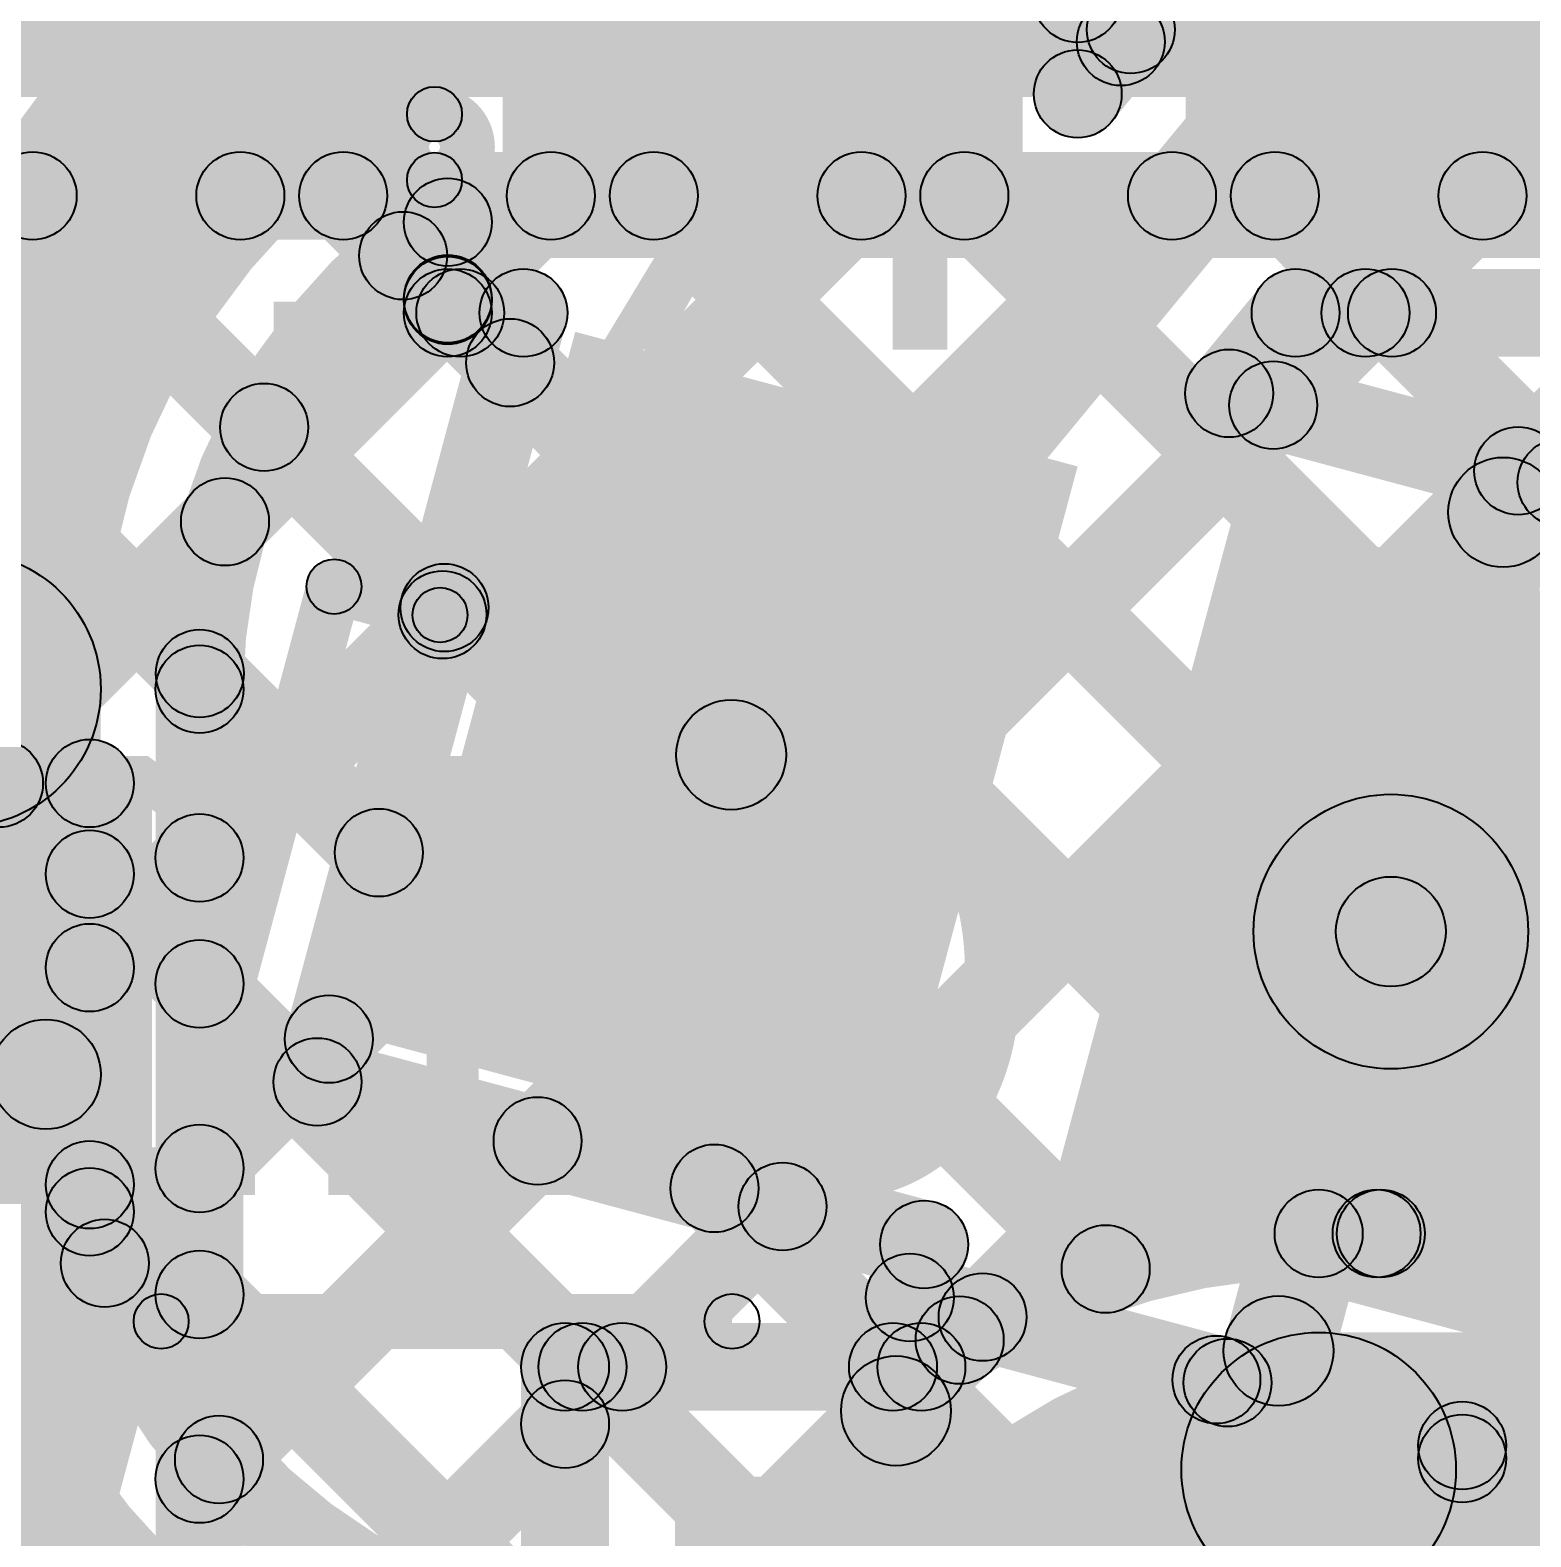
# Model space of a CAD drawing. Header units: millimetres. Extents: x -2.17 to 2.17, y -2.17 to 2.17.
# Drawn here: x 0.6581 to 0.7948, y -0.1737 to -0.0365 of the extents above; entities that cross this region are included whole.
import ezdxf

# ---------------------------------------------------------------- set-up
doc = ezdxf.new("R2010")
doc.units = ezdxf.units.MM
doc.header["$MEASUREMENT"] = 0
for name, color, linetype in [('BottomLayer', 5, 'Continuous'), ('BottomOverlay', 54, 'Continuous'), ('BottomPaste', 16, 'Continuous'), ('BottomSolder', 6, 'Continuous'), ('Mechanical2', 216, 'Continuous'), ('TopLayer', 1, 'Continuous'), ('TopOverlay', 2, 'Continuous'), ('TopPaste', 8, 'Continuous'), ('TopSolder', 216, 'Continuous')]:
    doc.layers.add(name, color=color, linetype=linetype)

# ---------------------------------------------------------------- blocks, each defined once
blk = doc.blocks.new('B3U_1000P_B_39')
at = {"layer": 'BottomLayer'}
blk.add_hatch(color=5, dxfattribs=at).paths.add_polyline_path([(0.05078744999999999, 0.03385824999999999), (0.08307094999999999, 0.03385825000000001), (0.08307095000000002, -0.03385824999999999), (0.05078745000000001, -0.03385825000000001)])
at = {"layer": 'BottomOverlay'}
for points in [[(-0.053, 0.0495), (-0.053, 0.0545), (0, 0.0545), (0, 0.0495)], [(0, 0.0495), (0, 0.0545), (0.052, 0.0545), (0.052, 0.0495)]]:
    blk.add_hatch(color=54, dxfattribs=at).paths.add_polyline_path(points)
h = blk.add_hatch(color=54, dxfattribs=at)
edge = h.paths.add_edge_path()
edge.add_arc((0, 0.052), 0.0025, 0, 360)
h = blk.add_hatch(color=54, dxfattribs=at)
edge = h.paths.add_edge_path()
edge.add_arc((0, 0.052), 0.0025, 0, 360)
h = blk.add_hatch(color=54, dxfattribs=at)
edge = h.paths.add_edge_path()
edge.add_arc((0.052, 0.052), 0.0025, 0, 360)
at = {"layer": 'BottomPaste'}
blk.add_hatch(color=16, dxfattribs=at).paths.add_polyline_path([(0.05078744999999999, 0.03385824999999999), (0.08307094999999999, 0.03385825000000001), (0.08307095000000002, -0.03385824999999999), (0.05078745000000001, -0.03385825000000001)])
at = {"layer": 'BottomSolder'}
blk.add_hatch(color=6, dxfattribs=at).paths.add_polyline_path([(0.04678744999999999, 0.03785825), (0.08707095, 0.03785825), (0.08707095000000001, -0.03785825), (0.04678745000000001, -0.03785825)])
at = {"layer": 'BottomOverlay'}
for centre in [(0, 0.052), (0, 0.052), (0.052, 0.052)]:
    blk.add_circle(centre, 0.0025, dxfattribs=at)
blk = doc.blocks.new('WS2812B_M____253')
at = {"layer": 'TopLayer'}
for points in [[(0.03503955, 0.05078745), (0.09409465, 0.05078745), (0.09409465, 0.01141735), (0.03503955, 0.01141735)], [(0.03503935, -0.01141725), (0.09409445, -0.01141725), (0.09409445, -0.05078735), (0.03503935, -0.05078735)]]:
    blk.add_hatch(color=1, dxfattribs=at).paths.add_polyline_path(points)
at = {"layer": 'TopOverlay'}
for points in [[(-0.07, 0.0675), (-0.07, 0.0725), (0.07, 0.0725), (0.07, 0.0675)], [(0.067500000000125, 0.069999975), (0.07249999999987501, 0.070000025), (0.072500099999875, 0.060000025), (0.06750010000012499, 0.059999975)]]:
    blk.add_hatch(color=2, dxfattribs=at).paths.add_polyline_path(points)
h = blk.add_hatch(color=2, dxfattribs=at)
edge = h.paths.add_edge_path()
edge.add_arc((0.07, 0.07), 0.0025, 0, 360)
h = blk.add_hatch(color=2, dxfattribs=at)
edge = h.paths.add_edge_path()
edge.add_arc((0.07, 0.07), 0.0025, 0, 360)
h = blk.add_hatch(color=2, dxfattribs=at)
edge = h.paths.add_edge_path()
edge.add_arc((0.0700001, 0.06), 0.0025, 0, 360)
at = {"layer": 'TopPaste'}
for points in [[(0.03503955, 0.05078745), (0.09409465, 0.05078745), (0.09409465, 0.01141735), (0.03503955, 0.01141735)], [(0.03503935, -0.01141725), (0.09409445, -0.01141725), (0.09409445, -0.05078735), (0.03503935, -0.05078735)]]:
    blk.add_hatch(color=8, dxfattribs=at).paths.add_polyline_path(points)
at = {"layer": 'TopSolder'}
for points in [[(0.03103955, 0.05478745), (0.09809465, 0.05478745), (0.09809465, 0.00741735), (0.03103955, 0.00741735)], [(0.03103935, -0.00741725), (0.09809445, -0.00741725), (0.09809445, -0.05478735), (0.03103935, -0.05478735)]]:
    blk.add_hatch(color=216, dxfattribs=at).paths.add_polyline_path(points)
at = {"layer": 'TopOverlay'}
for centre in [(0.07, 0.07), (0.07, 0.07), (0.0700001, 0.06)]:
    blk.add_circle(centre, 0.0025, dxfattribs=at)
blk = doc.blocks.new('WS2812B_M____254')
at = {"layer": 'TopLayer'}
for points in [[(-0.09409445, 0.05078745), (-0.03503935, 0.05078745), (-0.03503935, 0.01141735), (-0.09409445, 0.01141735)], [(-0.09409445, -0.01141725), (-0.03503935, -0.01141725), (-0.03503935, -0.05078735), (-0.09409445, -0.05078735)]]:
    blk.add_hatch(color=1, dxfattribs=at).paths.add_polyline_path(points)
at = {"layer": 'TopOverlay'}
h = blk.add_hatch(color=2, dxfattribs=at)
edge = h.paths.add_edge_path()
edge.add_arc((-0.091, 0.061), 0.0025, 0, 360)
h = blk.add_hatch(color=2, dxfattribs=at)
edge = h.paths.add_edge_path()
edge.add_arc((-0.085, 0.061), 0.0025, 0, 360)
at = {"layer": 'TopPaste'}
for points in [[(-0.09409445, 0.05078745), (-0.03503935, 0.05078745), (-0.03503935, 0.01141735), (-0.09409445, 0.01141735)], [(-0.09409445, -0.01141725), (-0.03503935, -0.01141725), (-0.03503935, -0.05078735), (-0.09409445, -0.05078735)]]:
    blk.add_hatch(color=8, dxfattribs=at).paths.add_polyline_path(points)
at = {"layer": 'TopSolder'}
for points in [[(-0.09809445, 0.05478745), (-0.03103935, 0.05478745), (-0.03103935, 0.00741735), (-0.09809445, 0.00741735)], [(-0.09809445, -0.00741725), (-0.03103935, -0.00741725), (-0.03103935, -0.05478735), (-0.09809445, -0.05478735)]]:
    blk.add_hatch(color=216, dxfattribs=at).paths.add_polyline_path(points)
at = {"layer": 'TopOverlay', "const_width": 0.005}
blk.add_lwpolyline([(-0.085, 0.061, 1), (-0.091, 0.061, 1)], format="xyb", close=True, dxfattribs=at)
at = {"layer": 'TopOverlay'}
for centre in [(-0.091, 0.061), (-0.085, 0.061)]:
    blk.add_circle(centre, 0.0025, dxfattribs=at)

msp = doc.modelspace()

# ---------------------------------------------------------------- hatches: boundary and pattern name
at = {"layer": 'BottomLayer'}
for points in [[(0.6268268, -0.0426105), (0.6268268, -0.0326105), (0.8316762, -0.0326105), (0.8316762, -0.0426105)], [(0.6411418, -0.0556105), (0.6411418, -0.0476105), (0.8217325, -0.0476105), (0.8217325, -0.0556105)], [(0.6265427271247461, -0.1079389271247462), (0.6208858728752539, -0.1022820728752538), (0.6743858728752539, -0.04878207287525381), (0.6800427271247461, -0.05443892712474619)], [(0.6548270271247462, -0.1079389271247462), (0.6491701728752538, -0.1022820728752538), (0.7026701728752539, -0.04878207287525381), (0.7083270271247462, -0.05443892712474619)], [(0.6554736728752538, -0.05443892712474619), (0.6611305271247462, -0.04878207287525381), (0.7588536271247461, -0.1465051728752538), (0.7531967728752539, -0.1521620271247462)], [(0.6663284271247462, -0.1247218271247462), (0.6606715728752539, -0.1190649728752538), (0.7309544728752538, -0.04878207287525381), (0.7366113271247462, -0.05443892712474619)], [(0.6676968271247461, -0.1516377271247462), (0.6620399728752538, -0.1459808728752538), (0.7592387728752539, -0.04878207287525381), (0.7648956271247461, -0.05443892712474619)], [(0.6781003271247461, -0.1695185271247462), (0.6724434728752539, -0.1638616728752538), (0.7875230728752538, -0.04878207287525381), (0.7931799271247462, -0.05443892712474619)], [(0.6837579728752539, -0.05443892712474619), (0.6894148271247461, -0.04878207287525381), (0.7839148271247461, -0.1432820728752538), (0.7782579728752539, -0.1489389271247462)], [(0.7148265271247461, -0.1610766271247462), (0.7091696728752539, -0.1554197728752538), (0.8158073728752538, -0.04878207287525381), (0.8214642271247461, -0.05443892712474619)], [(0.7120422728752539, -0.05443892712474619), (0.7176991271247462, -0.04878207287525381), (0.8121991271247462, -0.1432820728752538), (0.8065422728752538, -0.1489389271247462)], [(0.7403265728752538, -0.05443892712474619), (0.7459834271247462, -0.04878207287525381), (0.8078284271247461, -0.1106270728752538), (0.8021715728752539, -0.1162839271247462)], [(0.7686108728752539, -0.05443892712474619), (0.7742677271247461, -0.04878207287525381), (0.8078284271247461, -0.08234277287525381), (0.8021715728752539, -0.0879996271247462)], [(0.6294728728752539, -0.05672242712474619), (0.6351297271247461, -0.05106557287525381), (0.7394839271247462, -0.1554197728752538), (0.7338270728752538, -0.1610766271247462)], [(0.7455544271247462, -0.1586330271247462), (0.7398975728752538, -0.1529761728752538), (0.8021715728752539, -0.09070217287525381), (0.8078284271247461, -0.09635902712474619)], [(0.6175, -0.1091105), (0.6175, -0.1011105), (0.6635, -0.1011105), (0.6635, -0.1091105)], [(0.6675, -0.14413), (0.6595, -0.14413), (0.6595, -0.1051105), (0.6675, -0.1051105)], [(0.6606715728752539, -0.1162054271247462), (0.6663284271247462, -0.1105485728752538), (0.7111996271247462, -0.1554197728752538), (0.7055427728752539, -0.1610766271247462)], [(0.7835328271247461, -0.1489389271247462), (0.7778759728752539, -0.1432820728752538), (0.8021715728752539, -0.1189864728752538), (0.8078284271247461, -0.1246433271247462)], [(0.6405, -0.1366105), (0.6405, -0.1266105), (0.6595, -0.1266105), (0.6595, -0.1366105)], [(0.6606715728752539, -0.1444897271247462), (0.6663284271247462, -0.1388328728752538), (0.7084352271247462, -0.1809396728752538), (0.7027783728752539, -0.1865965271247462)], [(0.7754252, -0.1501105), (0.7754252, -0.1421105), (0.933, -0.1421105), (0.933, -0.1501105)], [(0.7067874, -0.1622482), (0.7067874, -0.1542482), (0.7392437, -0.1542482), (0.7392437, -0.1622482)], [(0.7096158271247461, -0.1662873271247462), (0.7039589728752539, -0.1606304728752538), (0.7091696728752539, -0.1554197728752538), (0.7148265271247461, -0.1610766271247462)], [(0.7754252, -0.1801105), (0.7754252, -0.1551105), (0.933, -0.1551105), (0.933, -0.1801105)], [(0.7107874, -0.1839669), (0.7027874, -0.1839669), (0.7027874, -0.1582482), (0.7107874, -0.1582482)], [(0.6940834271247461, -0.1818197271247462), (0.6884265728752539, -0.1761628728752538), (0.7039589728752539, -0.1606304728752538), (0.7096158271247461, -0.1662873271247462)], [(0.7419292, -0.2061065), (0.7319292, -0.2061065), (0.7319292, -0.1622483), (0.7419292, -0.1622483)]]:
    msp.add_hatch(color=5, dxfattribs=at).paths.add_polyline_path(points)
h = msp.add_hatch(color=5, dxfattribs=at)
edge = h.paths.add_edge_path()
edge.add_arc((0.6583021, -0.0516105), 0.004, 0, 360)
h = msp.add_hatch(color=5, dxfattribs=at)
edge = h.paths.add_edge_path()
edge.add_arc((0.6772143, -0.0516105), 0.004, 0, 360)
h = msp.add_hatch(color=5, dxfattribs=at)
edge = h.paths.add_edge_path()
edge.add_arc((0.6865864, -0.0516105), 0.004, 0, 360)
h = msp.add_hatch(color=5, dxfattribs=at)
edge = h.paths.add_edge_path()
edge.add_arc((0.7054986, -0.0516105), 0.004, 0, 360)
h = msp.add_hatch(color=5, dxfattribs=at)
edge = h.paths.add_edge_path()
edge.add_arc((0.7148707, -0.0516105), 0.004, 0, 360)
h = msp.add_hatch(color=5, dxfattribs=at)
edge = h.paths.add_edge_path()
edge.add_arc((0.7337829, -0.0516105), 0.004, 0, 360)
h = msp.add_hatch(color=5, dxfattribs=at)
edge = h.paths.add_edge_path()
edge.add_arc((0.743155, -0.0516105), 0.004, 0, 360)
h = msp.add_hatch(color=5, dxfattribs=at)
edge = h.paths.add_edge_path()
edge.add_arc((0.7620672, -0.0516105), 0.004, 0, 360)
h = msp.add_hatch(color=5, dxfattribs=at)
edge = h.paths.add_edge_path()
edge.add_arc((0.7714393, -0.0516105), 0.004, 0, 360)
h = msp.add_hatch(color=5, dxfattribs=at)
edge = h.paths.add_edge_path()
edge.add_arc((0.7903515, -0.0516105), 0.004, 0, 360)
h = msp.add_hatch(color=5, dxfattribs=at)
edge = h.paths.add_edge_path()
edge.add_arc((0.6552335, -0.1051105), 0.004, 0, 360)
h = msp.add_hatch(color=5, dxfattribs=at)
edge = h.paths.add_edge_path()
edge.add_arc((0.6635, -0.1051105), 0.004, 0, 360)
h = msp.add_hatch(color=5, dxfattribs=at)
edge = h.paths.add_edge_path()
edge.add_arc((0.6635, -0.1051105), 0.004, 0, 360)
h = msp.add_hatch(color=5, dxfattribs=at)
edge = h.paths.add_edge_path()
edge.add_arc((0.6635, -0.113377), 0.004, 0, 360)
h = msp.add_hatch(color=5, dxfattribs=at)
edge = h.paths.add_edge_path()
edge.add_arc((0.6635, -0.1218934), 0.004, 0, 360)
h = msp.add_hatch(color=5, dxfattribs=at)
edge = h.paths.add_edge_path()
edge.add_arc((0.6595, -0.1316105), 0.005, 0, 360)
h = msp.add_hatch(color=5, dxfattribs=at)
edge = h.paths.add_edge_path()
edge.add_arc((0.6635, -0.1416613), 0.004, 0, 360)
h = msp.add_hatch(color=5, dxfattribs=at)
edge = h.paths.add_edge_path()
edge.add_arc((0.6635, -0.14413), 0.004, 0, 360)
h = msp.add_hatch(color=5, dxfattribs=at)
edge = h.paths.add_edge_path()
edge.add_arc((0.6635, -0.14413), 0.004, 0, 360)
h = msp.add_hatch(color=5, dxfattribs=at)
edge = h.paths.add_edge_path()
edge.add_arc((0.7754252, -0.1461105), 0.004, 0, 360)
h = msp.add_hatch(color=5, dxfattribs=at)
edge = h.paths.add_edge_path()
edge.add_arc((0.7754252, -0.1461105), 0.004, 0, 360)
h = msp.add_hatch(color=5, dxfattribs=at)
edge = h.paths.add_edge_path()
edge.add_arc((0.7807044, -0.1461105), 0.004, 0, 360)
h = msp.add_hatch(color=5, dxfattribs=at)
edge = h.paths.add_edge_path()
edge.add_arc((0.7810864, -0.1461105), 0.004, 0, 360)
h = msp.add_hatch(color=5, dxfattribs=at)
edge = h.paths.add_edge_path()
edge.add_arc((0.6648684, -0.1488093), 0.004, 0, 360)
h = msp.add_hatch(color=5, dxfattribs=at)
edge = h.paths.add_edge_path()
edge.add_arc((0.7560252, -0.1493336), 0.004, 0, 360)
h = msp.add_hatch(color=5, dxfattribs=at)
edge = h.paths.add_edge_path()
edge.add_arc((0.742726, -0.1558046), 0.004, 0, 360)
h = msp.add_hatch(color=5, dxfattribs=at)
edge = h.paths.add_edge_path()
edge.add_arc((0.7067874, -0.1582482), 0.004, 0, 360)
h = msp.add_hatch(color=5, dxfattribs=at)
edge = h.paths.add_edge_path()
edge.add_arc((0.7067874, -0.1582482), 0.004, 0, 360)
h = msp.add_hatch(color=5, dxfattribs=at)
edge = h.paths.add_edge_path()
edge.add_arc((0.7083712, -0.1582482), 0.004, 0, 360)
h = msp.add_hatch(color=5, dxfattribs=at)
edge = h.paths.add_edge_path()
edge.add_arc((0.7119981, -0.1582482), 0.004, 0, 360)
h = msp.add_hatch(color=5, dxfattribs=at)
edge = h.paths.add_edge_path()
edge.add_arc((0.7119981, -0.1582482), 0.004, 0, 360)
h = msp.add_hatch(color=5, dxfattribs=at)
edge = h.paths.add_edge_path()
edge.add_arc((0.7366555, -0.1582482), 0.004, 0, 360)
h = msp.add_hatch(color=5, dxfattribs=at)
edge = h.paths.add_edge_path()
edge.add_arc((0.7392437, -0.1582482), 0.004, 0, 360)
h = msp.add_hatch(color=5, dxfattribs=at)
edge = h.paths.add_edge_path()
edge.add_arc((0.7392437, -0.1582482), 0.004, 0, 360)
h = msp.add_hatch(color=5, dxfattribs=at)
edge = h.paths.add_edge_path()
edge.add_arc((0.7754252, -0.1676105), 0.0125, 0, 360)
h = msp.add_hatch(color=5, dxfattribs=at)
edge = h.paths.add_edge_path()
edge.add_arc((0.7754252, -0.1676105), 0.0125, 0, 360)
h = msp.add_hatch(color=5, dxfattribs=at)
edge = h.paths.add_edge_path()
edge.add_arc((0.7369292, -0.1622483), 0.005, 0, 360)
h = msp.add_hatch(color=5, dxfattribs=at)
edge = h.paths.add_edge_path()
edge.add_arc((0.7067874, -0.1634589), 0.004, 0, 360)
h = msp.add_hatch(color=5, dxfattribs=at)
edge = h.paths.add_edge_path()
edge.add_arc((0.7067874, -0.1634589), 0.004, 0, 360)
h = msp.add_hatch(color=5, dxfattribs=at)
edge = h.paths.add_edge_path()
edge.add_arc((0.6752719, -0.1666901), 0.004, 0, 360)
at = {"layer": 'TopLayer'}
for points in [[(0.7574804, -0.0423313), (0.7494804, -0.0423313), (0.7494804, 0.0147832), (0.7574804, 0.0147832)], [(0.7257692913789909, -0.1056955124159952), (0.7180605086210091, -0.09932568758400478), (0.783145608621009, -0.02055948758400479), (0.7908543913789909, -0.02692931241599521)], [(0.7506519728752539, -0.03647982712474619), (0.7563088271247461, -0.03082297287525381), (0.7602360271247461, -0.03475017287525381), (0.7545791728752539, -0.04040702712474619)], [(0.7565639285753126, -0.04487921120827049), (0.7503968714246874, -0.03978338879172951), (0.7552313714246873, -0.03393258879172951), (0.7613984285753126, -0.03902841120827049)], [(0.6892118728752539, -0.05989262712474619), (0.6948687271247461, -0.05423577287525381), (0.6989386271247462, -0.05830567287525381), (0.6932817728752538, -0.06396252712474619)], [(0.7001102, -0.062272), (0.6921102, -0.062272), (0.6921102, -0.0540147), (0.7001102, -0.0540147)], [(0.6786477271247462, -0.08411822712474619), (0.6729908728752538, -0.07846137287525382), (0.6932817728752538, -0.05817047287525381), (0.6989386271247462, -0.06382732712474619)], [(0.6961102, -0.066272), (0.6961102, -0.058272), (0.7029998, -0.058272), (0.7029998, -0.066272)], [(0.7733255, -0.066272), (0.7733255, -0.058272), (0.8156851, -0.058272), (0.8156851, -0.066272)], [(0.6944196728752539, -0.06510042712474619), (0.7000765271247461, -0.05944357287525381), (0.7046127271247461, -0.0639797728752538), (0.6989558728752538, -0.06963662712474619)], [(0.7703534119349718, -0.07214843134658042), (0.7641863880650283, -0.06705256865341958), (0.7702419880650283, -0.05972406865341958), (0.7764090119349717, -0.06481993134658041)], [(0.7741139271247461, -0.0735049271247462), (0.7684570728752539, -0.06784807287525381), (0.7768615728752538, -0.05944357287525381), (0.7825184271247462, -0.06510042712474619)], [(0.7792725728752539, -0.06510042712474619), (0.7849294271247461, -0.05944357287525381), (0.8003688271247461, -0.0748829728752538), (0.7947119728752539, -0.0805398271247462)], [(0.7964211271247461, -0.0794820271247462), (0.7907642728752539, -0.07382517287525381), (0.8051458728752539, -0.05944357287525381), (0.8108027271247461, -0.06510042712474619)], [(0.6880992028580719, -0.1333364778489504), (0.6803717971419281, -0.1312659221510496), (0.6991360971419281, -0.0612367221510496), (0.7068635028580719, -0.0633072778489504)], [(0.7662346266886427, -0.0734642040739155), (0.7683051733113573, -0.0657367959260845), (0.8149764733113573, -0.0782422959260845), (0.8129059266886427, -0.0859697040739155)], [(0.6765532728752539, -0.0755183271247462), (0.6822101271247462, -0.06986147287525381), (0.6986355271247462, -0.08628687287525381), (0.6929786728752538, -0.09194372712474619)], [(0.7868296278961169, -0.1199045998358125), (0.7771703721038832, -0.1173164001641875), (0.7874008721038831, -0.07913580016418748), (0.7970601278961169, -0.08172399983581252)], [(0.6763284271247462, -0.1147218271247462), (0.6706715728752538, -0.1090649728752538), (0.6928063728752538, -0.08693017287525381), (0.6984632271247462, -0.09258702712474619)], [(0.6706914728752539, -0.0979408271247462), (0.6763483271247461, -0.0922839728752538), (0.6926584271247461, -0.1085940728752538), (0.6870015728752539, -0.1142509271247462)], [(0.6645, -0.1907516), (0.6395, -0.1907516), (0.6395, -0.0965397), (0.6645, -0.0965397)], [(0.6775, -0.1833402), (0.6695, -0.1833402), (0.6695, -0.0965397), (0.6775, -0.0965397)], [(0.7765991278961168, -0.1580851998358125), (0.7669398721038831, -0.1554970001641875), (0.7771703721038832, -0.1173164001641875), (0.7868296278961169, -0.1199045998358125)], [(0.6706715728752538, -0.1262052271247462), (0.6763284271247462, -0.1205483728752538), (0.7582402271247461, -0.2024601728752538), (0.7525833728752539, -0.2081170271247462)], [(0.6763284271247462, -0.1430061271247462), (0.6706715728752538, -0.1373492728752538), (0.6824535728752539, -0.1255672728752538), (0.6881104271247461, -0.1312241271247462)], [(0.6832002216407203, -0.1361649027213293), (0.6852707783592797, -0.1284374972786708), (0.7405262783592798, -0.1432431972786708), (0.7384557216407203, -0.1509706027213293)], [(0.6763284271247462, -0.1712904271247462), (0.6706715728752538, -0.1656335728752538), (0.7014593728752538, -0.1348457728752538), (0.7071162271247461, -0.1405026271247462)], [(0.7175701728752538, -0.1448195271247462), (0.7232270271247462, -0.1391626728752538), (0.7913284271247462, -0.2072640728752538), (0.7856715728752539, -0.2129209271247462)], [(0.6869015271247462, -0.1890016271247462), (0.6812446728752538, -0.1833447728752538), (0.7237664728752539, -0.1408229728752538), (0.7294233271247461, -0.1464798271247462)], [(0.742060606148039, -0.152971865570569), (0.734333193851961, -0.150901334429431), (0.735627293851961, -0.146071634429431), (0.743354706148039, -0.148142165570569)], [(0.7371616220295697, -0.1558003028255213), (0.7392321779704304, -0.1480728971744786), (0.7895352779704303, -0.1615515971744786), (0.7874647220295696, -0.1692790028255214)], [(0.6706715728752538, -0.1544895271247462), (0.6763284271247462, -0.1488326728752538), (0.7196028271247461, -0.1921070728752538), (0.7139459728752539, -0.1977639271247462)], [(0.7092086271247462, -0.1949788271247462), (0.7035517728752538, -0.1893219728752538), (0.7419910728752539, -0.1508826728752538), (0.7476479271247461, -0.1565395271247462)], [(0.7278330271247462, -0.2046387271247462), (0.7221761728752538, -0.1989818728752538), (0.7642981728752538, -0.1568598728752538), (0.7699550271247462, -0.1625167271247462)], [(0.7632784728752539, -0.1622435271247462), (0.7689353271247461, -0.1565866728752538), (0.7913284271247462, -0.1789797728752538), (0.7856715728752539, -0.1846366271247462)], [(0.7538226271247461, -0.2069334271247462), (0.7481657728752539, -0.2012765728752538), (0.7856715728752539, -0.1637707728752538), (0.7913284271247462, -0.1694276271247462)], [(0.7925, -0.2446105), (0.7845, -0.2446105), (0.7845, -0.1654153), (0.7925, -0.1654153)]]:
    msp.add_hatch(color=1, dxfattribs=at).paths.add_polyline_path(points)
h = msp.add_hatch(color=1, dxfattribs=at)
edge = h.paths.add_edge_path()
edge.add_arc((0.7534804, -0.0336514), 0.004, 0, 360)
h = msp.add_hatch(color=1, dxfattribs=at)
edge = h.paths.add_edge_path()
edge.add_arc((0.7583149, -0.0364805), 0.004, 0, 360)
h = msp.add_hatch(color=1, dxfattribs=at)
edge = h.paths.add_edge_path()
edge.add_arc((0.7583149, -0.0364805), 0.004, 0, 360)
h = msp.add_hatch(color=1, dxfattribs=at)
edge = h.paths.add_edge_path()
edge.add_arc((0.7574076, -0.0375786), 0.004, 0, 360)
h = msp.add_hatch(color=1, dxfattribs=at)
edge = h.paths.add_edge_path()
edge.add_arc((0.7534804, -0.0423313), 0.004, 0, 360)
h = msp.add_hatch(color=1, dxfattribs=at)
edge = h.paths.add_edge_path()
edge.add_arc((0.7534804, -0.0423313), 0.004, 0, 360)
h = msp.add_hatch(color=1, dxfattribs=at)
edge = h.paths.add_edge_path()
edge.add_arc((0.6961102, -0.0540147), 0.004, 0, 360)
h = msp.add_hatch(color=1, dxfattribs=at)
edge = h.paths.add_edge_path()
edge.add_arc((0.6961102, -0.0540147), 0.004, 0, 360)
h = msp.add_hatch(color=1, dxfattribs=at)
edge = h.paths.add_edge_path()
edge.add_arc((0.6920403, -0.0570642), 0.004, 0, 360)
h = msp.add_hatch(color=1, dxfattribs=at)
edge = h.paths.add_edge_path()
edge.add_arc((0.6961102, -0.0609989), 0.004, 0, 360)
h = msp.add_hatch(color=1, dxfattribs=at)
edge = h.paths.add_edge_path()
edge.add_arc((0.6961102, -0.0611341), 0.004, 0, 360)
h = msp.add_hatch(color=1, dxfattribs=at)
edge = h.paths.add_edge_path()
edge.add_arc((0.6961102, -0.062272), 0.004, 0, 360)
h = msp.add_hatch(color=1, dxfattribs=at)
edge = h.paths.add_edge_path()
edge.add_arc((0.6961102, -0.062272), 0.004, 0, 360)
h = msp.add_hatch(color=1, dxfattribs=at)
edge = h.paths.add_edge_path()
edge.add_arc((0.6972481, -0.062272), 0.004, 0, 360)
h = msp.add_hatch(color=1, dxfattribs=at)
edge = h.paths.add_edge_path()
edge.add_arc((0.7029998, -0.062272), 0.004, 0, 360)
h = msp.add_hatch(color=1, dxfattribs=at)
edge = h.paths.add_edge_path()
edge.add_arc((0.7029998, -0.062272), 0.004, 0, 360)
h = msp.add_hatch(color=1, dxfattribs=at)
edge = h.paths.add_edge_path()
edge.add_arc((0.7733255, -0.062272), 0.004, 0, 360)
h = msp.add_hatch(color=1, dxfattribs=at)
edge = h.paths.add_edge_path()
edge.add_arc((0.7733255, -0.062272), 0.004, 0, 360)
h = msp.add_hatch(color=1, dxfattribs=at)
edge = h.paths.add_edge_path()
edge.add_arc((0.77969, -0.062272), 0.004, 0, 360)
h = msp.add_hatch(color=1, dxfattribs=at)
edge = h.paths.add_edge_path()
edge.add_arc((0.782101, -0.062272), 0.004, 0, 360)
h = msp.add_hatch(color=1, dxfattribs=at)
edge = h.paths.add_edge_path()
edge.add_arc((0.7017843, -0.0668082), 0.004, 0, 360)
h = msp.add_hatch(color=1, dxfattribs=at)
edge = h.paths.add_edge_path()
edge.add_arc((0.7672699, -0.0696005), 0.004, 0, 360)
h = msp.add_hatch(color=1, dxfattribs=at)
edge = h.paths.add_edge_path()
edge.add_arc((0.7672699, -0.0696005), 0.004, 0, 360)
h = msp.add_hatch(color=1, dxfattribs=at)
edge = h.paths.add_edge_path()
edge.add_arc((0.7712855, -0.0706765), 0.004, 0, 360)
h = msp.add_hatch(color=1, dxfattribs=at)
edge = h.paths.add_edge_path()
edge.add_arc((0.6793817, -0.0726899), 0.004, 0, 360)
h = msp.add_hatch(color=1, dxfattribs=at)
edge = h.paths.add_edge_path()
edge.add_arc((0.7935927, -0.0766536), 0.004, 0, 360)
h = msp.add_hatch(color=1, dxfattribs=at)
edge = h.paths.add_edge_path()
edge.add_arc((0.7975404, -0.0777114), 0.004, 0, 360)
h = msp.add_hatch(color=1, dxfattribs=at)
edge = h.paths.add_edge_path()
edge.add_arc((0.7922305, -0.0804299), 0.005, 0, 360)
h = msp.add_hatch(color=1, dxfattribs=at)
edge = h.paths.add_edge_path()
edge.add_arc((0.6758193, -0.0812898), 0.004, 0, 360)
h = msp.add_hatch(color=1, dxfattribs=at)
edge = h.paths.add_edge_path()
edge.add_arc((0.652, -0.0965397), 0.0125, 0, 360)
h = msp.add_hatch(color=1, dxfattribs=at)
edge = h.paths.add_edge_path()
edge.add_arc((0.652, -0.0965397), 0.0125, 0, 360)
h = msp.add_hatch(color=1, dxfattribs=at)
edge = h.paths.add_edge_path()
edge.add_arc((0.6956348, -0.0897586), 0.004, 0, 360)
h = msp.add_hatch(color=1, dxfattribs=at)
edge = h.paths.add_edge_path()
edge.add_arc((0.6958071, -0.0891153), 0.004, 0, 360)
h = msp.add_hatch(color=1, dxfattribs=at)
edge = h.paths.add_edge_path()
edge.add_arc((0.6735199, -0.0951124), 0.004, 0, 360)
h = msp.add_hatch(color=1, dxfattribs=at)
edge = h.paths.add_edge_path()
edge.add_arc((0.6735, -0.0965397), 0.004, 0, 360)
h = msp.add_hatch(color=1, dxfattribs=at)
edge = h.paths.add_edge_path()
edge.add_arc((0.6735, -0.0965397), 0.004, 0, 360)
h = msp.add_hatch(color=1, dxfattribs=at)
edge = h.paths.add_edge_path()
edge.add_arc((0.7219149, -0.1025106), 0.005, 0, 360)
h = msp.add_hatch(color=1, dxfattribs=at)
edge = h.paths.add_edge_path()
edge.add_arc((0.782, -0.1186105), 0.0125, 0, 360)
h = msp.add_hatch(color=1, dxfattribs=at)
edge = h.paths.add_edge_path()
edge.add_arc((0.782, -0.1186105), 0.0125, 0, 360)
h = msp.add_hatch(color=1, dxfattribs=at)
edge = h.paths.add_edge_path()
edge.add_arc((0.6735, -0.1118934), 0.004, 0, 360)
h = msp.add_hatch(color=1, dxfattribs=at)
edge = h.paths.add_edge_path()
edge.add_arc((0.68983, -0.1114225), 0.004, 0, 360)
h = msp.add_hatch(color=1, dxfattribs=at)
edge = h.paths.add_edge_path()
edge.add_arc((0.782, -0.1186105), 0.005, 0, 360)
h = msp.add_hatch(color=1, dxfattribs=at)
edge = h.paths.add_edge_path()
edge.add_arc((0.782, -0.1186105), 0.005, 0, 360)
h = msp.add_hatch(color=1, dxfattribs=at)
edge = h.paths.add_edge_path()
edge.add_arc((0.6735, -0.1233768), 0.004, 0, 360)
h = msp.add_hatch(color=1, dxfattribs=at)
edge = h.paths.add_edge_path()
edge.add_arc((0.685282, -0.1283957), 0.004, 0, 360)
h = msp.add_hatch(color=1, dxfattribs=at)
edge = h.paths.add_edge_path()
edge.add_arc((0.6842355, -0.1323012), 0.004, 0, 360)
h = msp.add_hatch(color=1, dxfattribs=at)
edge = h.paths.add_edge_path()
edge.add_arc((0.6842355, -0.1323012), 0.004, 0, 360)
h = msp.add_hatch(color=1, dxfattribs=at)
edge = h.paths.add_edge_path()
edge.add_arc((0.7042878, -0.1376742), 0.004, 0, 360)
h = msp.add_hatch(color=1, dxfattribs=at)
edge = h.paths.add_edge_path()
edge.add_arc((0.6735, -0.1401777), 0.004, 0, 360)
h = msp.add_hatch(color=1, dxfattribs=at)
edge = h.paths.add_edge_path()
edge.add_arc((0.7203986, -0.1419911), 0.004, 0, 360)
h = msp.add_hatch(color=1, dxfattribs=at)
edge = h.paths.add_edge_path()
edge.add_arc((0.7265949, -0.1436514), 0.004, 0, 360)
h = msp.add_hatch(color=1, dxfattribs=at)
edge = h.paths.add_edge_path()
edge.add_arc((0.739491, -0.1471069), 0.004, 0, 360)
h = msp.add_hatch(color=1, dxfattribs=at)
edge = h.paths.add_edge_path()
edge.add_arc((0.739491, -0.1471069), 0.004, 0, 360)
h = msp.add_hatch(color=1, dxfattribs=at)
edge = h.paths.add_edge_path()
edge.add_arc((0.6735, -0.1516611), 0.004, 0, 360)
h = msp.add_hatch(color=1, dxfattribs=at)
edge = h.paths.add_edge_path()
edge.add_arc((0.7381969, -0.1519366), 0.004, 0, 360)
h = msp.add_hatch(color=1, dxfattribs=at)
edge = h.paths.add_edge_path()
edge.add_arc((0.7381969, -0.1519366), 0.004, 0, 360)
h = msp.add_hatch(color=1, dxfattribs=at)
edge = h.paths.add_edge_path()
edge.add_arc((0.7448195, -0.1537111), 0.004, 0, 360)
h = msp.add_hatch(color=1, dxfattribs=at)
edge = h.paths.add_edge_path()
edge.add_arc((0.7717695, -0.1567911), 0.005, 0, 360)
h = msp.add_hatch(color=1, dxfattribs=at)
edge = h.paths.add_edge_path()
edge.add_arc((0.7661069, -0.1594151), 0.004, 0, 360)
h = msp.add_hatch(color=1, dxfattribs=at)
edge = h.paths.add_edge_path()
edge.add_arc((0.7671266, -0.1596883), 0.004, 0, 360)
h = msp.add_hatch(color=1, dxfattribs=at)
edge = h.paths.add_edge_path()
edge.add_arc((0.7885, -0.1654153), 0.004, 0, 360)
h = msp.add_hatch(color=1, dxfattribs=at)
edge = h.paths.add_edge_path()
edge.add_arc((0.7885, -0.1654153), 0.004, 0, 360)
h = msp.add_hatch(color=1, dxfattribs=at)
edge = h.paths.add_edge_path()
edge.add_arc((0.7885, -0.1665992), 0.004, 0, 360)
h = msp.add_hatch(color=1, dxfattribs=at)
edge = h.paths.add_edge_path()
edge.add_arc((0.6735, -0.168462), 0.004, 0, 360)

# ---------------------------------------------------------------- linework, layer by layer
at = {"layer": 'BottomLayer'}
for points, const_width in [([(0.714996, -0.2061065, -0.4142135623730951), (0.6405, -0.1316105)], 0.025), ([(0.7067874, -0.1839669, -0.3029898424819057), (0.6635, -0.14413)], 0.008), ([(0.7392437, -0.1582482, -0.1632624965575827), (0.7754252, -0.1461105)], 0.008), ([(0.7369292, -0.2061065, -0.4142135623730951), (0.7754252, -0.1676105)], 0.025)]:
    msp.add_lwpolyline(points, format="xyb", dxfattribs=dict(at, const_width=const_width))
for centre, radius in [((0.6583021, -0.0516105), 0.004), ((0.6772143, -0.0516105), 0.004), ((0.6865864, -0.0516105), 0.004), ((0.7054986, -0.0516105), 0.004), ((0.7148707, -0.0516105), 0.004), ((0.7337829, -0.0516105), 0.004), ((0.743155, -0.0516105), 0.004), ((0.7620672, -0.0516105), 0.004), ((0.7714393, -0.0516105), 0.004), ((0.7903515, -0.0516105), 0.004), ((0.6552335, -0.1051105), 0.004), ((0.6635, -0.1051105), 0.004), ((0.6635, -0.1051105), 0.004), ((0.6635, -0.113377), 0.004), ((0.6635, -0.1218934), 0.004), ((0.6595, -0.1316105), 0.005), ((0.6635, -0.1416613), 0.004), ((0.6635, -0.14413), 0.004), ((0.6635, -0.14413), 0.004), ((0.7754252, -0.1461105), 0.004), ((0.7754252, -0.1461105), 0.004), ((0.7807044, -0.1461105), 0.004), ((0.7810864, -0.1461105), 0.004), ((0.6648684, -0.1488093), 0.004), ((0.7560252, -0.1493336), 0.004), ((0.742726, -0.1558046), 0.004), ((0.7067874, -0.1582482), 0.004), ((0.7067874, -0.1582482), 0.004), ((0.7083712, -0.1582482), 0.004), ((0.7119981, -0.1582482), 0.004), ((0.7119981, -0.1582482), 0.004), ((0.7366555, -0.1582482), 0.004), ((0.7392437, -0.1582482), 0.004), ((0.7392437, -0.1582482), 0.004), ((0.7754252, -0.1676105), 0.0125), ((0.7754252, -0.1676105), 0.0125), ((0.7369292, -0.1622483), 0.005), ((0.7067874, -0.1634589), 0.004), ((0.7067874, -0.1634589), 0.004), ((0.6752719, -0.1666901), 0.004)]:
    msp.add_circle(centre, radius, dxfattribs=at)
at = {"layer": 'Mechanical2', "const_width": 0.01}
for points in [[(2.1653543, 0.001, 1), (-2.1653543, 0.001, 1)], [(2.081354, -0.01, 1), (-2.049354, -0.01, 1)], [(1.8405512, 0.001, 1), (-1.8405512, 0.001, 1)], [(1.6437008, 0.001, 1), (-1.6437008, 0.001, 1)], [(1.503937, 0, 1), (-1.503937, 0, 1)], [(1.3070866, 0.001, 1), (-1.3070866, 0.001, 1)], [(1.1732283, 0.001, 1), (-1.1732283, 0.001, 1)], [(0.976378, 0.001, 1), (-0.976378, 0.001, 1)], [(0.8425197, 0.001, 1), (-0.8425197, 0.001, 1)]]:
    msp.add_lwpolyline(points, format="xyb", close=True, dxfattribs=at)
at = {"layer": 'TopLayer'}
for points, const_width in [([(0.652, -0.0965397, -0.4142135623730951), (0.7247953, -0.0237444)], 0.025), ([(0.845, -0.0556105, -0.4142135623730951), (0.782, -0.1186105)], 0.025), ([(0.6735, -0.0965397, -0.2493209326905422), (0.6961102, -0.0540147)], 0.008), ([(0.782, -0.1186105, -0.4142135623730951), (0.81, -0.1466105)], 0.025), ([(0.6737457, -0.2241318, -0.4142135623730951), (0.6044236, -0.1548097)], 0.025)]:
    msp.add_lwpolyline(points, format="xyb", dxfattribs=dict(at, const_width=const_width))
for centre, radius in [((0.7534804, -0.0336514), 0.004), ((0.7583149, -0.0364805), 0.004), ((0.7583149, -0.0364805), 0.004), ((0.7574076, -0.0375786), 0.004), ((0.7534804, -0.0423313), 0.004), ((0.7534804, -0.0423313), 0.004), ((0.6961102, -0.0540147), 0.004), ((0.6961102, -0.0540147), 0.004), ((0.6920403, -0.0570642), 0.004), ((0.6961102, -0.0609989), 0.004), ((0.6961102, -0.0611341), 0.004), ((0.6961102, -0.062272), 0.004), ((0.6961102, -0.062272), 0.004), ((0.6972481, -0.062272), 0.004), ((0.7029998, -0.062272), 0.004), ((0.7029998, -0.062272), 0.004), ((0.7733255, -0.062272), 0.004), ((0.7733255, -0.062272), 0.004), ((0.77969, -0.062272), 0.004), ((0.782101, -0.062272), 0.004), ((0.7017843, -0.0668082), 0.004), ((0.7672699, -0.0696005), 0.004), ((0.7672699, -0.0696005), 0.004), ((0.7712855, -0.0706765), 0.004), ((0.6793817, -0.0726899), 0.004), ((0.7935927, -0.0766536), 0.004), ((0.7975404, -0.0777114), 0.004), ((0.7922305, -0.0804299), 0.005), ((0.6758193, -0.0812898), 0.004), ((0.652, -0.0965397), 0.0125), ((0.652, -0.0965397), 0.0125), ((0.6956348, -0.0897586), 0.004), ((0.6958071, -0.0891153), 0.004), ((0.6735199, -0.0951124), 0.004), ((0.6735, -0.0965397), 0.004), ((0.6735, -0.0965397), 0.004), ((0.7219149, -0.1025106), 0.005), ((0.782, -0.1186105), 0.0125), ((0.782, -0.1186105), 0.0125), ((0.6735, -0.1118934), 0.004), ((0.68983, -0.1114225), 0.004), ((0.782, -0.1186105), 0.005), ((0.782, -0.1186105), 0.005), ((0.6735, -0.1233768), 0.004), ((0.685282, -0.1283957), 0.004), ((0.6842355, -0.1323012), 0.004), ((0.6842355, -0.1323012), 0.004), ((0.7042878, -0.1376742), 0.004), ((0.6735, -0.1401777), 0.004), ((0.7203986, -0.1419911), 0.004), ((0.7265949, -0.1436514), 0.004), ((0.739491, -0.1471069), 0.004), ((0.739491, -0.1471069), 0.004), ((0.6735, -0.1516611), 0.004), ((0.7381969, -0.1519366), 0.004), ((0.7381969, -0.1519366), 0.004), ((0.7448195, -0.1537111), 0.004), ((0.7717695, -0.1567911), 0.005), ((0.7661069, -0.1594151), 0.004), ((0.7671266, -0.1596883), 0.004), ((0.7885, -0.1654153), 0.004), ((0.7885, -0.1654153), 0.004), ((0.7885, -0.1665992), 0.004), ((0.6735, -0.168462), 0.004)]:
    msp.add_circle(centre, radius, dxfattribs=at)

# ---------------------------------------------------------------- block references
for name, p, rotation in [('WS2812B_M____254', (0.7558977, 0.0408225), 90), ('WS2812B_M____253', (0.7352463, -0.1729275), 75.00000000000001), ('B3U_1000P_B_39', (0.67, -0.2061065), 360)]:
    msp.add_blockref(name, p, dxfattribs=dict(rotation=rotation))

# ---------------------------------------------------------------- texts
at = {"layer": 'BottomOverlay', "text_generation_flag": 2}
for s, p in [('R19', (0.746, -0.0656105)), ('C11', (0.751, -0.1426105))]:
    msp.add_text(s, height=0.04, dxfattribs=at).set_placement(p)
msp.add_text('SW1', height=0.04, rotation=90, dxfattribs=at).set_placement((0.806, -0.1636105))

doc.saveas('drawing.dxf')
